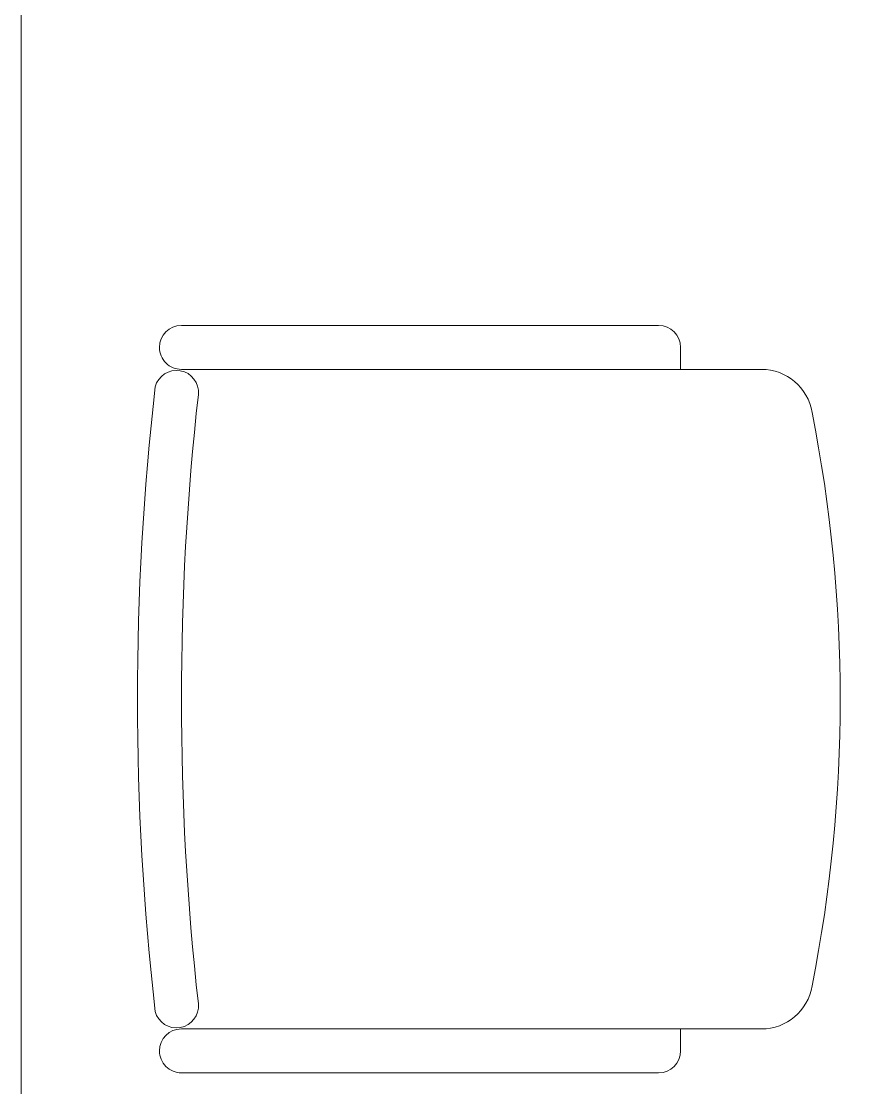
# Model space of a CAD drawing. Header units: millimetres. Extents: x -2143172 to 5255, y -610845 to 279739.
# Drawn here: x -1140765 to -1140200, y -592410 to -591683 of the extents above; entities that cross this region are included whole.
import ezdxf

# ---------------------------------------------------------------- set-up
doc = ezdxf.new("R2010")
doc.units = ezdxf.units.MM
doc.header["$LTSCALE"] = 30
doc.layers.get('0').update_dxf_attribs({"lineweight": 5})
doc.layers.add('LOADING', color=163, linetype='Continuous', lineweight=5)
doc.layers.add('Walls', color=32, linetype='Continuous', lineweight=5)

# ---------------------------------------------------------------- blocks, each defined once
blk = doc.blocks.new('GF21016-P')
at = {"color": 0, "extrusion": (-1.24384e-09, -1.20261e-09, -1)}
for p, q in [((0.01278, 0.01793), (0.01278, 0.41365)), ((0.46278, 0.01793), (0.46278, 0.41365)), ((-0.00222, 0.35848), (0.01278, 0.35848)), ((0.47778, 0.35848), (0.46278, 0.35848)), ((-0.01722, 0.01793), (-0.01722, 0.34348)), ((0.49278, 0.01793), (0.49278, 0.34348)), ((0.47778, 0.00293), (0.47778, 0.00293))]:
    blk.add_line(p, q, dxfattribs=at)
for centre, radius, start, end in [((-0.23778, -0.5362), 1.00364, 78.75684, 101.24316), ((-0.04778, 0.41365), 0.035, 0, 80.65572), ((-0.42778, 0.41365), 0.035, 99.34428, 180), ((0.00222, 0.34348), 0.015, 0, 90), ((-0.47778, 0.34348), 0.015, 90, 180), ((-0.02845, 0.01455), 0.01501, 284.3864, 95.52091), ((-0.23778, 1.89282), 1.8749, 263.6341, 276.3659), ((-0.4471, 0.01455), 0.01501, 84.47909, 255.6136), ((0.00222, 0.01793), 0.015, 270, 0), ((0.00222, 0.01793), 0.015, 180, 270), ((-0.47778, 0.01793), 0.015, 270, 0), ((-0.47778, 0.01793), 0.015, 180, 270), ((-0.23778, 1.87344), 1.8855, 263.51186, 276.48814)]:
    blk.add_arc(centre, radius, start, end, dxfattribs=at)

msp = doc.modelspace()

# ---------------------------------------------------------------- linework, layer by layer
at = {"layer": 'Walls'}
msp.add_line((-1140764.83, -590368.12, 0.1), (-1140764.83, -594388.12, 0.1), dxfattribs=at)

# ---------------------------------------------------------------- block references
at = {"layer": 'LOADING', "color": 1, "extrusion": (2.24019e-05, 2.67576e-11, 1), "xscale": -1000.000000000004, "yscale": 1000.000000000004, "zscale": -1000.000000000004, "rotation": 270.0000251123531}
msp.add_blockref('GF21016-P', (-1140673.53, -592382.84, -25.44), dxfattribs=at)

doc.saveas('drawing.dxf')
